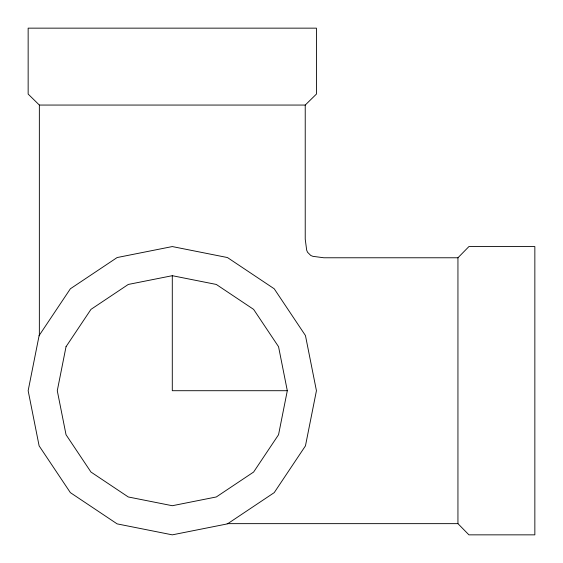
<?xml version="1.0" encoding="UTF-8"?>
<svg xmlns="http://www.w3.org/2000/svg" width="563" height="563" viewBox="0 0 563 563"><rect width="100%" height="100%" fill="white"/><g stroke="black" fill="none" stroke-linecap="round" stroke-linejoin="round"><path stroke-width="0.84" d="M39.354 105.056L305.23 105.056L316.434 94.07L316.434 28.15L28.15 28.15L28.15 94.07L39.354 105.056L39.354 335.829M305.23 105.056L305.23 239.169L306.673 250.148L307.546 252.252L310.748 255.454L312.852 256.327L323.831 257.77L457.944 257.77L468.93 246.566L534.85 246.566L534.85 534.85L468.93 534.85L457.944 523.646L457.944 257.77M287.214 390.708L172.292 390.708L172.292 275.786M227.171 523.646L457.944 523.646M39.121 335.548L28.15 390.708L39.121 445.868L70.368 492.632L117.132 523.879L172.292 534.85L227.452 523.879L274.216 492.632L305.456 445.868L316.434 390.708L305.456 335.548L274.216 288.784L227.452 257.544L172.292 246.566L117.132 257.544L70.368 288.784L39.121 335.548M66.033 346.695L57.278 390.708L66.033 434.727L90.96 472.04L128.273 496.967L172.292 505.722L216.305 496.967L253.617 472.04L278.551 434.727L287.306 390.708L278.551 346.695L253.617 309.383L216.305 284.449L172.292 275.694L128.273 284.449L90.96 309.383L66.033 346.695"/></g></svg>
